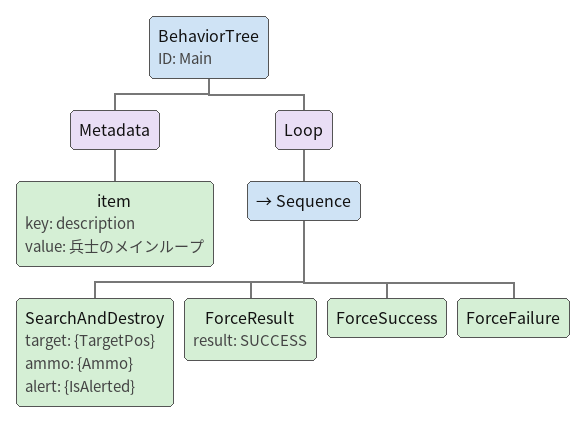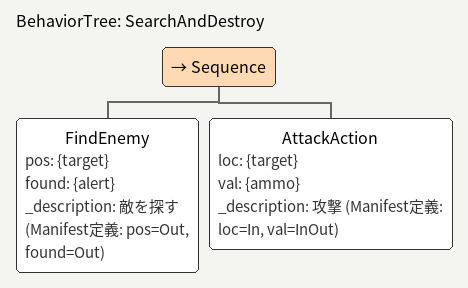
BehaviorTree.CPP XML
<?xml version="1.0" encoding="UTF-8"?>
<root BTCPP_format="4" main_tree_to_execute="Main">

    <BehaviorTree ID="Main">
        <Metadata>
            <item key="description" value="兵士のメインループ"/>
        </Metadata>
        <Loop>
            <Sequence>
                <SearchAndDestroy target="{TargetPos}" ammo="{Ammo}" alert="{IsAlerted}" />
                <ForceResult result="SUCCESS" />
                <ForceSuccess />
                <ForceFailure />
            </Sequence>
        </Loop>
    </BehaviorTree>

    <BehaviorTree ID="SearchAndDestroy">
        <Sequence>
            <FindEnemy pos="{target}" found="{alert}" _description="敵を探す (Manifest定義: pos=Out, found=Out)" />
            <AttackAction loc="{target}" val="{ammo}" _description="攻撃 (Manifest定義: loc=In, val=InOut)" />
        </Sequence>
    </BehaviorTree>

</root>
